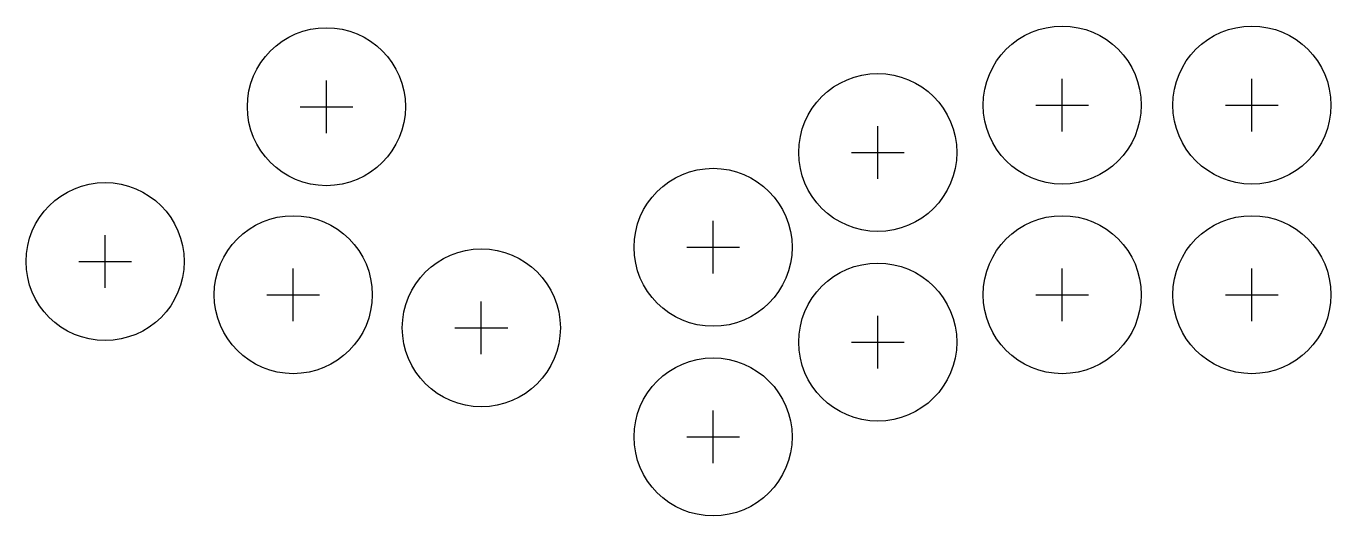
# Model space of a CAD drawing. Header units: millimetres. Extents: x -41 to 158, y -34 to 41.
import ezdxf

# ---------------------------------------------------------------- set-up
doc = ezdxf.new("R2010")
doc.units = ezdxf.units.MM
doc.layers.add('BUTTONS', color=1, linetype='Continuous')
doc.layers.add('REFERENCE', color=8, linetype='Continuous')

msp = doc.modelspace()

# ---------------------------------------------------------------- linework, layer by layer
at = {"layer": 'BUTTONS'}
for centre in [(5.0358, 28.5594), (116.75, 28.8), (145.55, 28.8), (88.75, 21.6), (63.75, 7.2), (-28.5594, 5.0358), (0, 0), (116.75, 0), (145.55, 0), (28.5594, -5.0358), (88.75, -7.2), (63.75, -21.6)]:
    msp.add_circle(centre, 12, dxfattribs=at)
at = {"layer": 'REFERENCE'}
for p, q in [((5.0358, 24.5594), (5.0358, 32.5594)), ((116.75, 24.8), (116.75, 32.8)), ((145.55, 24.8), (145.55, 32.8)), ((1.0358, 28.5594), (9.0358, 28.5594)), ((112.75, 28.8), (120.75, 28.8)), ((141.55, 28.8), (149.55, 28.8)), ((88.75, 17.6), (88.75, 25.6)), ((84.75, 21.6), (92.75, 21.6)), ((63.75, 3.2), (63.75, 11.2)), ((-28.5594, 1.0358), (-28.5594, 9.0358)), ((59.75, 7.2), (67.75, 7.2)), ((-32.5594, 5.0358), (-24.5594, 5.0358)), ((0, -4), (0, 4)), ((116.75, -4), (116.75, 4)), ((145.55, -4), (145.55, 4)), ((-4, 0), (4, 0)), ((112.75, 0), (120.75, 0)), ((141.55, 0), (149.55, 0)), ((28.5594, -9.0358), (28.5594, -1.0358)), ((88.75, -11.2), (88.75, -3.2)), ((24.5594, -5.0358), (32.5594, -5.0358)), ((84.75, -7.2), (92.75, -7.2)), ((63.75, -25.6), (63.75, -17.6)), ((59.75, -21.6), (67.75, -21.6))]:
    msp.add_line(p, q, dxfattribs=at)

doc.saveas('drawing.dxf')
